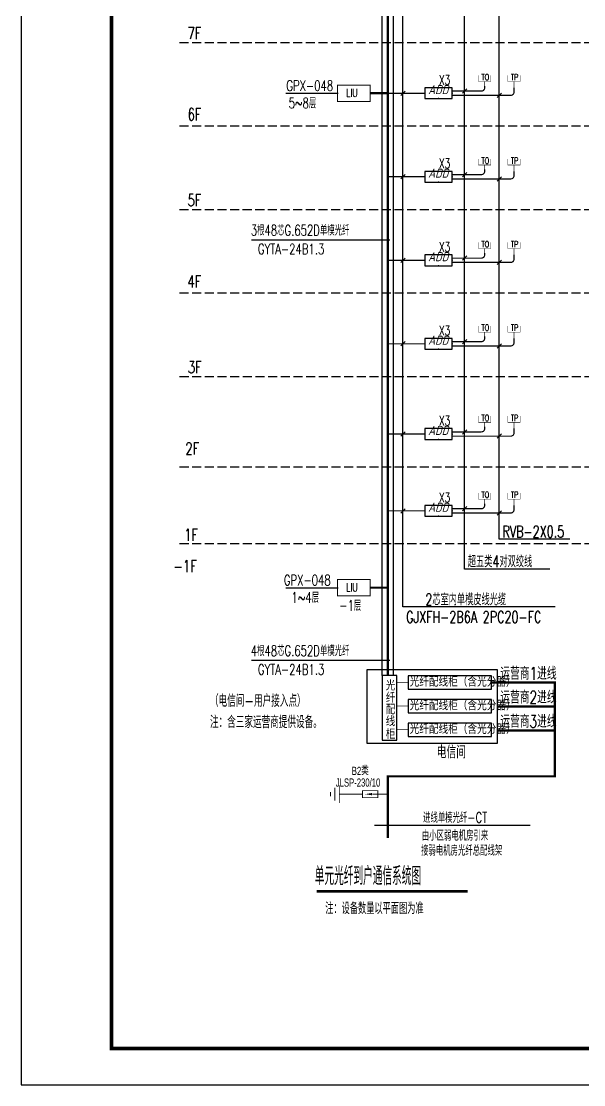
# Model space of a CAD drawing. Extents: x 115549 to 768939, y -502199 to 402497.
# Drawn here: x 181745 to 197309, y -255603 to -226157 of the extents above; entities that cross this region are included whole.
import ezdxf
from ezdxf.enums import TextEntityAlignment as Align

# ---------------------------------------------------------------- set-up
doc = ezdxf.new("R2010")
doc.units = 0
doc.header["$LTSCALE"] = 1000
doc.header["$MEASUREMENT"] = 0
doc.linetypes.add('DASH', pattern=[0.35, 0.25, -0.1])
for name, color, linetype in [('2014.03.28第二社区1_t7$0$DQ', 6, 'Continuous'), ('2014.03.28第二社区1_t7$0$WIRE-动力母线', 6, '2014.03.28第二社区1_t7$0$TG_×2'), ('AXIS', 3, 'Continuous'), ('E-TEXT-PLAN-DER', 7, 'Continuous'), ('ELEMENT', 3, 'Continuous'), ('EQUIP', 3, 'Continuous'), ('EQUIP-照明', 3, 'Continuous'), ('EQUIP-通讯', 3, 'Continuous'), ('PUB_SYMB', 3, 'Continuous'), ('PUB_TEXT', 7, 'Continuous'), ('PUB_TITLE', 4, 'Continuous'), ('SYST', 7, 'Continuous'), ('T-CABL-R', 7, 'Continuous'), ('T-CABL-T', 7, 'Continuous'), ('T-CABL-v', 7, 'Continuous'), ('T-EQUP-COMM', 4, 'Continuous'), ('T-EQUP-DIM', 7, 'Continuous'), ('WIRE-照明', 1, 'Continuous')]:
    doc.layers.add(name, color=color, linetype=linetype)
doc.layers.add('WALL', color=150, linetype='Continuous', lineweight=30)
doc.styles.add('-GBHZFSSIMPLEX', font='SIMPLEX', dxfattribs={"width": 0.7, "bigfont": 'GBHZFS'})
doc.styles.add('2014.03.28第二社区1_t7$0$TG_LINETYPE_THUND', font='FSDB_E', dxfattribs={"width": 0.8, "height": 5.5, "bigfont": 'FSDB'})
doc.styles.add('_GBHZFS', font='simplex.shx', dxfattribs={"width": 0.7, "bigfont": 'GBHZFS.shx'})
doc.styles.add('_TEL_DIM', font='SIMPLEX', dxfattribs={"width": 0.8, "height": 3.5, "bigfont": 'HZTXT'})
doc.styles.add('IDQSTYLE', font='hnsjy-07.shx', dxfattribs={"width": 0.8, "bigfont": 'hnsjy-hz.shx'})
doc.styles.get("Standard").update_dxf_attribs({"font": 'gbenor.shx', "bigfont": 'gbcbig.shx'})
doc.styles.add('六院', font='fsdb_e.shx', dxfattribs={"width": 0.75, "bigfont": 'fsdb.shx'})
doc.styles.add('霍', font='GBEITC', dxfattribs={"bigfont": 'HZTXT'})
doc.linetypes.add('2014.03.28第二社区1_t7$0$TG_×2', pattern='A,0.75,0,["×",2014.03.28第二社区1_t7$0$TG_LINETYPE_THUND,S=0.1,R=0,X=-0.23,Y=-0.21],0.65,-0.13,0.13,-0.13', length=2)

# ---------------------------------------------------------------- blocks, each defined once
blk = doc.blocks.new('HC001436')
at = {"color": 0, "linetype": 'Continuous', "const_width": 0.32}
blk.add_lwpolyline([(-5, 2.5), (5, 2.5), (5, -2.5), (-5, -2.5)], close=True, dxfattribs=at)
at = {"color": 0, "style": 'IDQSTYLE', "width": 0.7}
blk.add_attdef('LIU', (-2.36, -1.14), '', height=2.5, dxfattribs=at)
at = {"layer": 'E-TEXT-PLAN-DER', "color": 0, "style": 'IDQSTYLE', "width": 0.7}
blk.add_attdef('PSFHATT', (7, -2.5), '', height=2.5, dxfattribs=at)
blk = doc.blocks.new('HC001583')
at = {"color": 0, "linetype": 'Continuous', "const_width": 0.2}
for points in [[(-2.5, 5), (-2.5, 2.5), (2.5, 2.5), (2.5, 5)], [(0, 2.5), (0, 0)]]:
    blk.add_lwpolyline(points, dxfattribs=at)
at = {"color": 0, "style": 'IDQSTYLE', "width": 0.7}
blk.add_attdef('TO', (-1.32, 3.03), '', height=2.5, dxfattribs=at)
at = {"layer": 'E-TEXT-PLAN-DER', "color": 0, "style": 'IDQSTYLE', "width": 0.7}
blk.add_attdef('PSFHATT', (4.5, 0), '', height=2.5, dxfattribs=at)
blk = doc.blocks.new('HC000923')
at = {"color": 0, "linetype": 'Continuous', "const_width": 0.2}
for points in [[(-2.5, 5), (-2.5, 2.5), (2.5, 2.5), (2.5, 5)], [(0, 2.5), (0, 0)]]:
    blk.add_lwpolyline(points, dxfattribs=at)
at = {"color": 0, "style": 'IDQSTYLE', "width": 0.7}
blk.add_attdef('TP', (-1.28, 3.03), '', height=2.5, dxfattribs=at)
at = {"layer": 'E-TEXT-PLAN-DER', "color": 0, "style": 'IDQSTYLE', "width": 0.7}
blk.add_attdef('PSFHATT', (4.5, 0), '', height=2.5, dxfattribs=at)
blk = doc.blocks.new('$equip$00003080')
for p, q in [((-0.75, 0.3), (-0.75, -0.3)), ((0.75, 0.3), (-0.75, 0.3)), ((0.75, -0.3), (0.75, 0.3)), ((-0.75, -0.3), (0.75, -0.3))]:
    blk.add_line(p, q)
at = {"const_width": 0.04}
blk.add_lwpolyline([(-0.75, 0.3), (-0.75, -0.3), (0.75, -0.3), (0.75, 0.3), (-0.75, 0.3), (-0.75, -0.3)], dxfattribs=at)
for p in [(-0.75, 0), (0, 0.3), (0.75, 0), (0, -0.3)]:
    blk.add_point(p)
at = {"color": 7, "style": '_TEL_DIM'}
blk.add_attdef('$TEXT$', text='', height=0.4, dxfattribs=at).set_placement((-0.012, 0.024), align=Align.MIDDLE_CENTER)
at = {"color": 7, "style": '_TEL_DIM', "flags": 1}
for tag in ['A', 'REMARK']:
    blk.add_attdef(tag, text='', height=0.00002, dxfattribs=at).set_placement((0, 0), align=Align.MIDDLE_CENTER)
blk = doc.blocks.new('$element$00000532')
at = {"const_width": 0.0233}
for points in [[(0, 0), (0, -0.283)], [(-0.1, -0.283), (0.1, -0.283), (0.1, -0.717), (-0.1, -0.717), (-0.1, -0.283)], [(0, -1), (0, -0.567)]]:
    blk.add_lwpolyline(points, dxfattribs=at)
for points in [[(-0.033, -0.55), (0.033, -0.55), (0, -0.35), (0.033, -0.55)], [(0.033, -0.55), (0, -0.35), (-0.033, -0.55), (0.033, -0.55)], [(0, -0.367), (-0.033, -0.567), (0.033, -0.567), (0, -0.367)]]:
    blk.add_solid(points)
at = {"flags": 9}
blk.add_attdef('S', (0, 0), '', height=0.00000667, dxfattribs=at)
blk = doc.blocks.new('$element$00000277')
at = {"const_width": 0.0233}
for points in [[(0, 0), (0, -0.375)], [(-0.25, -0.375), (0.25, -0.375)], [(-0.188, -0.5), (0.188, -0.5)], [(-0.062, -0.625), (0.062, -0.625)]]:
    blk.add_lwpolyline(points, dxfattribs=at)
at = {"flags": 9}
blk.add_attdef('S', (0, 0), '', height=0.00000667, dxfattribs=at)

msp = doc.modelspace()

# ---------------------------------------------------------------- linework, layer by layer
at = {"color": 3}
for points in [[(192139.5, -244268.3), (191734.3, -244268.3), (191734.3, -246058.3), (192139.5, -246058.3)], [(194757.7, -244279.5), (192450.1, -244279.5), (192450.1, -244652.4), (194757.7, -244652.4)], [(194757.7, -244933.7), (192450.1, -244933.7), (192450.1, -245306.7), (194757.7, -245306.7)], [(194757.7, -245588), (192450.1, -245588), (192450.1, -245960.9), (194757.7, -245960.9)]]:
    msp.add_lwpolyline(points, close=True, dxfattribs=at)
at = {"layer": '2014.03.28第二社区1_t7$0$WIRE-动力母线', "linetype": 'Continuous', "const_width": 17.5}
for points in [[(192139.5, -244465.9), (192450.1, -244465.9)], [(192139.5, -245120.2), (192450.1, -245120.2)], [(192139.5, -245774.5), (192450.1, -245774.5)]]:
    msp.add_lwpolyline(points, dxfattribs=at)
at = {"layer": 'EQUIP-照明'}
msp.add_lwpolyline([(191318.8, -244106.7), (194913.2, -244106.7), (194913.2, -246151.1), (191318.8, -246151.1)], close=True, dxfattribs=at)
at = {"layer": 'PUB_SYMB'}
for p, q in [((189066.3, -228149.8), (190513.4, -228149.8)), ((188117, -232204.5), (191943.8, -232204.5)), ((189066.3, -241840.2), (190513.4, -241840.2)), ((188117, -243847.5), (191943.8, -243847.5))]:
    msp.add_line(p, q, dxfattribs=at)
at = {"layer": 'PUB_TITLE'}
msp.add_lwpolyline([(181745.2, -255602.5), (265845.2, -255602.5), (265845.2, -196202.5), (181745.2, -196202.5)], close=True, dxfattribs=at)
at = {"layer": 'PUB_TITLE', "const_width": 100}
msp.add_lwpolyline([(184245.2, -254602.5), (264845.2, -254602.5), (264845.2, -197202.5), (184245.2, -197202.5)], close=True, dxfattribs=at)
at = {"layer": 'T-CABL-R', "color": 3, "linetype": 'Continuous'}
for p, q in [((191734.3, -244268.3), (191734.3, -199812.9)), ((192040.5, -244268.3), (192040.5, -199812.9))]:
    msp.add_line(p, q, dxfattribs=at)
at = {"layer": 'T-CABL-R', "color": 3}
for p, q in [((192305.4, -242374.5), (192305.4, -200037.2)), ((194013.8, -241322.9), (194013.8, -199939.6)), ((194969.8, -240494.2), (194969.8, -200080.5)), ((196923, -240494.2), (194969.8, -240494.2)), ((196366.3, -241322.9), (194013.8, -241322.9)), ((196518.9, -242374.5), (192305.4, -242374.5)), ((195822.2, -248424.4), (191519.7, -248424.4))]:
    msp.add_line(p, q, dxfattribs=at)
at = {"layer": 'T-CABL-R', "color": 3, "linetype": 'Continuous', "const_width": 61.2}
for points in [[(191887.4, -199812.9), (191887.4, -244268.3)], [(191402.9, -228149.8), (191887.4, -228149.8)], [(191402.9, -241840.2), (191887.4, -241840.2)]]:
    msp.add_lwpolyline(points, dxfattribs=at)
at = {"layer": 'T-CABL-T', "color": 3, "linetype": 'Continuous', "const_width": 61.2}
for points in [[(191886.3, -248766.9), (191886.3, -247063.2), (196511.6, -247063.2), (196511.6, -244465.9), (194757.7, -244465.9)], [(194913.2, -245128.9), (196511.6, -245128.9)], [(194913.2, -245791.9), (196511.6, -245791.9)]]:
    msp.add_lwpolyline(points, dxfattribs=at)
at = {"layer": 'T-CABL-v', "color": 3, "linetype": 'Continuous', "const_width": 34}
for points in [[(191887.4, -228149.8), (192914.3, -228149.8)], [(194476.8, -228090.7), (193664.3, -228090.7)], [(195289.2, -228208.9), (193664.3, -228208.9)], [(191887.4, -230462.4), (192914.3, -230462.4)], [(194476.8, -230403.3), (193664.3, -230403.3)], [(195289.2, -230521.5), (193664.3, -230521.5)], [(191887.4, -232775), (192914.3, -232775)], [(194476.8, -232716), (193664.3, -232716)], [(195289.2, -232834.1), (193664.3, -232834.1)], [(191887.4, -235087.6), (192914.3, -235087.6)], [(194476.8, -235028.6), (193664.3, -235028.6)], [(195289.2, -235146.7), (193664.3, -235146.7)], [(191887.4, -237585.4), (192914.3, -237585.4)], [(194476.8, -237526.4), (193664.3, -237526.4)], [(195289.2, -237644.5), (193664.3, -237644.5)], [(194476.8, -239653.8), (193664.3, -239653.8)], [(191887.4, -239712.8), (192914.3, -239712.8)], [(195289.2, -239771.9), (193664.3, -239771.9)]]:
    msp.add_lwpolyline(points, dxfattribs=at)
for points in [[(194567.5, -227947.4), (194567.5, -228000, -0.4142136), (194476.8, -228090.7)], [(195379.9, -227995.4), (195379.9, -228118.1, -0.4142136), (195289.2, -228208.9)], [(194567.5, -230260), (194567.5, -230312.6, -0.4142136), (194476.8, -230403.3)], [(195379.9, -230308), (195379.9, -230430.8, -0.4142136), (195289.2, -230521.5)], [(194567.5, -232572.6), (194567.5, -232625.2, -0.4142136), (194476.8, -232716)], [(195379.9, -232620.6), (195379.9, -232743.4, -0.4142136), (195289.2, -232834.1)], [(194567.5, -234885.2), (194567.5, -234937.8, -0.4142136), (194476.8, -235028.6)], [(195379.9, -234933.2), (195379.9, -235056, -0.4142136), (195289.2, -235146.7)], [(194567.5, -237383), (194567.5, -237435.7, -0.4142136), (194476.8, -237526.4)], [(195379.9, -237431), (195379.9, -237553.8, -0.4142136), (195289.2, -237644.5)], [(194567.5, -239510.4), (194567.5, -239563, -0.4142136), (194476.8, -239653.8)], [(195379.9, -239558.4), (195379.9, -239681.2, -0.4142136), (195289.2, -239771.9)]]:
    msp.add_lwpolyline(points, format="xyb", dxfattribs=at)
at = {"layer": 'T-EQUP-DIM', "color": 3}
for p, q in [((192365.6, -228089.7), (192245.3, -228209.9)), ((194073.9, -228030.6), (193953.6, -228150.9)), ((195029.9, -228148.7), (194909.7, -228269)), ((192365.6, -230402.3), (192245.3, -230522.6)), ((194073.9, -230343.2), (193953.6, -230463.5)), ((195029.9, -230461.3), (194909.7, -230581.6)), ((192365.6, -232714.9), (192245.3, -232835.2)), ((194073.9, -232655.8), (193953.6, -232776.1)), ((195029.9, -232773.9), (194909.7, -232894.2)), ((194073.9, -234968.4), (193953.6, -235088.7)), ((192365.6, -235027.5), (192245.3, -235147.8)), ((195029.9, -235086.5), (194909.7, -235206.8)), ((192365.6, -237525.3), (192245.3, -237645.6)), ((194073.9, -237466.2), (193953.6, -237586.5)), ((195029.9, -237584.4), (194909.7, -237704.6)), ((192365.6, -239652.7), (192245.3, -239773)), ((194073.9, -239593.6), (193953.6, -239713.9)), ((195029.9, -239711.7), (194909.7, -239832))]:
    msp.add_line(p, q, dxfattribs=at)
at = {"layer": 'WALL', "color": 8, "linetype": 'DASH'}
for p, q in [((215771, -226752), (186097.5, -226752)), ((215771, -229064.6), (186097.5, -229064.6)), ((215771, -231377.2), (186097.5, -231377.2)), ((215771, -233689.8), (186097.5, -233689.8)), ((215777, -236002.4), (186097.5, -236002.4)), ((215777, -238500.2), (186097.5, -238500.2)), ((215777, -240627.6), (186097.5, -240627.6))]:
    msp.add_line(p, q, dxfattribs=at)
at = {"layer": 'WIRE-照明', "linetype": 'Continuous', "const_width": 80}
msp.add_lwpolyline([(189921.8, -250248.1), (194097.4, -250248.1)], dxfattribs=at)

# ---------------------------------------------------------------- block references
at = {"layer": 'ELEMENT', "ltscale": 2, "xscale": 975.7440000000643, "yscale": 975.7440000000643, "zscale": 975.7440000000643}
for name, rotation in [('$element$00000277', 270), ('$element$00000532', 89.99999999999997)]:
    msp.add_blockref(name, (190910.6, -247557.3), dxfattribs=dict(at, rotation=rotation))
at = {"layer": 'EQUIP-通讯'}
ref = msp.add_blockref('$equip$00003080', (193289.3, -228149.8), dxfattribs=dict(at, xscale=500, yscale=500, zscale=500))
ref.add_attrib('$TEXT$', 'ADD', dxfattribs={"layer": '0', "color": 7, "height": 250, "style": '霍'}).set_placement((193283.1, -228249.9), align=Align.BOTTOM_CENTER)
ref = msp.add_blockref('$equip$00003080', (193289.3, -230462.4), dxfattribs=dict(at, xscale=500, yscale=500, zscale=500))
ref.add_attrib('$TEXT$', 'ADD', dxfattribs={"layer": '0', "color": 7, "height": 250, "style": '霍'}).set_placement((193283.1, -230562.5), align=Align.BOTTOM_CENTER)
ref = msp.add_blockref('$equip$00003080', (193289.3, -232775), dxfattribs=dict(at, xscale=500, yscale=500, zscale=500))
ref.add_attrib('$TEXT$', 'ADD', dxfattribs={"layer": '0', "color": 7, "height": 250, "style": '霍'}).set_placement((193283.1, -232875.1), align=Align.BOTTOM_CENTER)
ref = msp.add_blockref('$equip$00003080', (193289.3, -235087.6), dxfattribs=dict(at, xscale=500, yscale=500, zscale=500))
ref.add_attrib('$TEXT$', 'ADD', dxfattribs={"layer": '0', "color": 7, "height": 250, "style": '霍'}).set_placement((193283.1, -235187.7), align=Align.BOTTOM_CENTER)
ref = msp.add_blockref('$equip$00003080', (193289.3, -237585.4), dxfattribs=dict(at, xscale=500, yscale=500, zscale=500))
ref.add_attrib('$TEXT$', 'ADD', dxfattribs={"layer": '0', "color": 7, "height": 250, "style": '霍'}).set_placement((193283.1, -237685.6), align=Align.BOTTOM_CENTER)
ref = msp.add_blockref('$equip$00003080', (193289.3, -239712.8), dxfattribs=dict(at, xscale=500, yscale=500, zscale=500))
ref.add_attrib('$TEXT$', 'ADD', dxfattribs={"layer": '0', "color": 7, "height": 250, "style": '霍'}).set_placement((193283.1, -239812.9), align=Align.BOTTOM_CENTER)
at = {"layer": 'T-EQUP-COMM', "color": 3}
ref = msp.add_blockref('HC001583', (194567.5, -227995.4), dxfattribs=dict(at, xscale=68.04000000655651, yscale=68.04000000655651, zscale=68.04000000655651))
ref.add_attrib('TO', 'TO', (194477.7, -227789.5), dxfattribs={"color": 0, "height": 170.1, "style": '-GBHZFSSIMPLEX', "width": 0.7})
ref = msp.add_blockref('HC000923', (195379.9, -227995.4), dxfattribs=dict(at, xscale=68.04000000655651, yscale=68.04000000655651, zscale=68.04000000655651))
ref.add_attrib('TP', 'TP', (195293, -227789.5), dxfattribs={"color": 0, "height": 170.1, "style": '-GBHZFSSIMPLEX', "width": 0.7})
at = {"layer": 'T-EQUP-COMM', "color": 4}
ref = msp.add_blockref('HC001436', (190949.3, -228149.8), dxfattribs=dict(at, xscale=90.72000000020489, yscale=90.72000000020489, zscale=90.72000000020489))
ref.add_attrib('LIU', 'LIU', (190735.7, -228253), dxfattribs={"color": 0, "height": 226.8, "style": '-GBHZFSSIMPLEX', "width": 0.7})
at = {"layer": 'T-EQUP-COMM', "color": 3}
ref = msp.add_blockref('HC001583', (194567.5, -230308), dxfattribs=dict(at, xscale=68.04000000655651, yscale=68.04000000655651, zscale=68.04000000655651))
ref.add_attrib('TO', 'TO', (194477.7, -230102.1), dxfattribs={"color": 0, "height": 170.1, "style": '-GBHZFSSIMPLEX', "width": 0.7})
ref = msp.add_blockref('HC000923', (195379.9, -230308), dxfattribs=dict(at, xscale=68.04000000655651, yscale=68.04000000655651, zscale=68.04000000655651))
ref.add_attrib('TP', 'TP', (195293, -230102.1), dxfattribs={"color": 0, "height": 170.1, "style": '-GBHZFSSIMPLEX', "width": 0.7})
ref = msp.add_blockref('HC001583', (194567.5, -232620.6), dxfattribs=dict(at, xscale=68.04000000655651, yscale=68.04000000655651, zscale=68.04000000655651))
ref.add_attrib('TO', 'TO', (194477.7, -232414.7), dxfattribs={"color": 0, "height": 170.1, "style": '-GBHZFSSIMPLEX', "width": 0.7})
ref = msp.add_blockref('HC000923', (195379.9, -232620.6), dxfattribs=dict(at, xscale=68.04000000655651, yscale=68.04000000655651, zscale=68.04000000655651))
ref.add_attrib('TP', 'TP', (195293, -232414.7), dxfattribs={"color": 0, "height": 170.1, "style": '-GBHZFSSIMPLEX', "width": 0.7})
ref = msp.add_blockref('HC001583', (194567.5, -234933.2), dxfattribs=dict(at, xscale=68.04000000655651, yscale=68.04000000655651, zscale=68.04000000655651))
ref.add_attrib('TO', 'TO', (194477.7, -234727.3), dxfattribs={"color": 0, "height": 170.1, "style": '-GBHZFSSIMPLEX', "width": 0.7})
ref = msp.add_blockref('HC000923', (195379.9, -234933.2), dxfattribs=dict(at, xscale=68.04000000655651, yscale=68.04000000655651, zscale=68.04000000655651))
ref.add_attrib('TP', 'TP', (195293, -234727.3), dxfattribs={"color": 0, "height": 170.1, "style": '-GBHZFSSIMPLEX', "width": 0.7})
ref = msp.add_blockref('HC001583', (194567.5, -237431), dxfattribs=dict(at, xscale=68.04000000655651, yscale=68.04000000655651, zscale=68.04000000655651))
ref.add_attrib('TO', 'TO', (194477.7, -237225.2), dxfattribs={"color": 0, "height": 170.1, "style": '-GBHZFSSIMPLEX', "width": 0.7})
ref = msp.add_blockref('HC000923', (195379.9, -237431), dxfattribs=dict(at, xscale=68.04000000655651, yscale=68.04000000655651, zscale=68.04000000655651))
ref.add_attrib('TP', 'TP', (195293, -237225.2), dxfattribs={"color": 0, "height": 170.1, "style": '-GBHZFSSIMPLEX', "width": 0.7})
ref = msp.add_blockref('HC001583', (194567.5, -239558.4), dxfattribs=dict(at, xscale=68.04000000655651, yscale=68.04000000655651, zscale=68.04000000655651))
ref.add_attrib('TO', 'TO', (194477.7, -239352.5), dxfattribs={"color": 0, "height": 170.1, "style": '-GBHZFSSIMPLEX', "width": 0.7})
ref = msp.add_blockref('HC000923', (195379.9, -239558.4), dxfattribs=dict(at, xscale=68.04000000655651, yscale=68.04000000655651, zscale=68.04000000655651))
ref.add_attrib('TP', 'TP', (195293, -239352.5), dxfattribs={"color": 0, "height": 170.1, "style": '-GBHZFSSIMPLEX', "width": 0.7})
at = {"layer": 'T-EQUP-COMM', "color": 4}
ref = msp.add_blockref('HC001436', (190949.3, -241840.2), dxfattribs=dict(at, xscale=90.72000000020489, yscale=90.72000000020489, zscale=90.72000000020489))
ref.add_attrib('LIU', 'LIU', (190735.7, -241943.4), dxfattribs={"color": 0, "height": 226.8, "style": '-GBHZFSSIMPLEX', "width": 0.7})

# ---------------------------------------------------------------- texts
at = {"color": 3, "style": '_TEL_DIM', "width": 0.8}
for s, height, p in [('光', 266.7, (191829.6, -244684.3)), ('光纤配线柜（含光分器）', 266.68, (192491.8, -244579.7)), ('纤', 266.7, (191829.6, -245020.6)), ('光纤配线柜（含光分器）', 266.68, (192491.8, -245234)), ('配', 266.7, (191829.6, -245345.5)), ('线', 266.7, (191827.9, -245676.2)), ('柜', 266.7, (191829.6, -246029.6)), ('光纤配线柜（含光分器）', 266.68, (192491.8, -245888.3))]:
    msp.add_text(s, height=height, dxfattribs=at).set_placement(p)
at = {"layer": '2014.03.28第二社区1_t7$0$DQ', "color": 3, "linetype": 'Continuous', "style": '_TEL_DIM', "width": 0.7}
for s, p in [('运营商1进线', (195000.5, -244388.8)), ('运营商2进线', (195000.5, -245048.7)), ('运营商3进线', (195000.5, -245717)), ('电信间', (193241.6, -246567.4))]:
    msp.add_text(s, height=350, dxfattribs=at).set_placement(p)
at = {"layer": 'AXIS', "color": 3, "linetype": 'Continuous', "style": '-GBHZFSSIMPLEX', "width": 0.7}
for p in [(193298.7, -227913.2), (193298.7, -230225.8), (193298.7, -232538.4), (193298.7, -234851), (193298.7, -237348.8), (193298.7, -239476.2)]:
    msp.add_text('X3', height=264.68, dxfattribs=at).set_placement(p)
at = {"layer": 'EQUIP', "color": 4, "style": '六院', "width": 0.7}
for s, height, p in [('B2类', 227.67, (190891, -247027.3)), ('JLSP-230/10', 227.674, (190448.2, -247349))]:
    msp.add_text(s, height=height, dxfattribs=at).set_placement(p)
at = {"layer": 'PUB_TEXT', "style": '-GBHZFSSIMPLEX', "width": 0.7}
msp.add_text('单元光纤到户通信系统图', height=508.961, dxfattribs=at).set_placement((189867.8, -250077.1))
at = {"layer": 'SYST', "color": 3, "linetype": 'Continuous', "style": '_GBHZFS', "width": 0.7}
for s, p in [('7F', (186346.2, -226652.1)), ('6F', (186346.2, -228902.4)), ('5F', (186346.2, -231277.3)), ('4F', (186346.2, -233527.6)), ('3F', (186354.9, -235902.5)), ('2F', (186283.4, -238156.5)), ('1F', (186252.3, -240544.8)), ('-1F', (185957.7, -241414))]:
    msp.add_text(s, height=335.16, dxfattribs=at).set_placement(p)
at = {"layer": 'T-CABL-R', "color": 3, "width": 0.7}
for s, height, style, p in [('GPX-048', 291.61, '_GBHZFS', (189080.5, -228085.6)), ('5~8层', 291.61, '_GBHZFS', (189143.1, -228567.4)), ('3根48芯G.652D单模光纤', 291.607, '_GBHZFS', (188095.7, -232089.1)), ('GYTA-24B1.3', 291.607, '_GBHZFS', (188292.9, -232607.8)), ('RVB-2X0.5', 324.01, '_GBHZFS', (195058.2, -240447.6)), ('超五类4对双绞线', 324.01, '_GBHZFS', (194102.1, -241276.4)), ('GPX-048', 291.61, '_GBHZFS', (189010.6, -241776)), ('1~4层', 291.61, '_GBHZFS', (189220.4, -242257.8)), ('2芯室内单模皮线光缆', 324.01, '_GBHZFS', (192925.7, -242328)), ('-1层', 291.61, '_GBHZFS', (190545.4, -242480.8)), ('GJXFH-2B6A 2PC20-FC', 324.008, '_GBHZFS', (192393.8, -242813.8)), ('4根48芯G.652D单模光纤', 291.607, '_GBHZFS', (188095.7, -243732.1)), ('GYTA-24B1.3', 291.607, '_GBHZFS', (188292.9, -244250.8)), ('（电信间-用户接入点）', 340.2, '-GBHZFSSIMPLEX', (186966.5, -245139.2)), ('注：含三家运营商提供设备。', 340.2, '-GBHZFSSIMPLEX', (186966.5, -245730.2)), ('进线单模光纤-CT', 291.61, '_GBHZFS', (192863.2, -248350.8)), ('由小区弱电机房引来', 291.61, '_GBHZFS', (192828.9, -248846.8)), ('接弱电机房光纤总配线架', 291.607, '_GBHZFS', (192808, -249261.1)), ('注：设备数量以平面图为准', 324.008, '_GBHZFS', (190156.4, -250879.1))]:
    msp.add_text(s, height=height, dxfattribs=dict(at, style=style)).set_placement(p)

doc.saveas('drawing.dxf')
